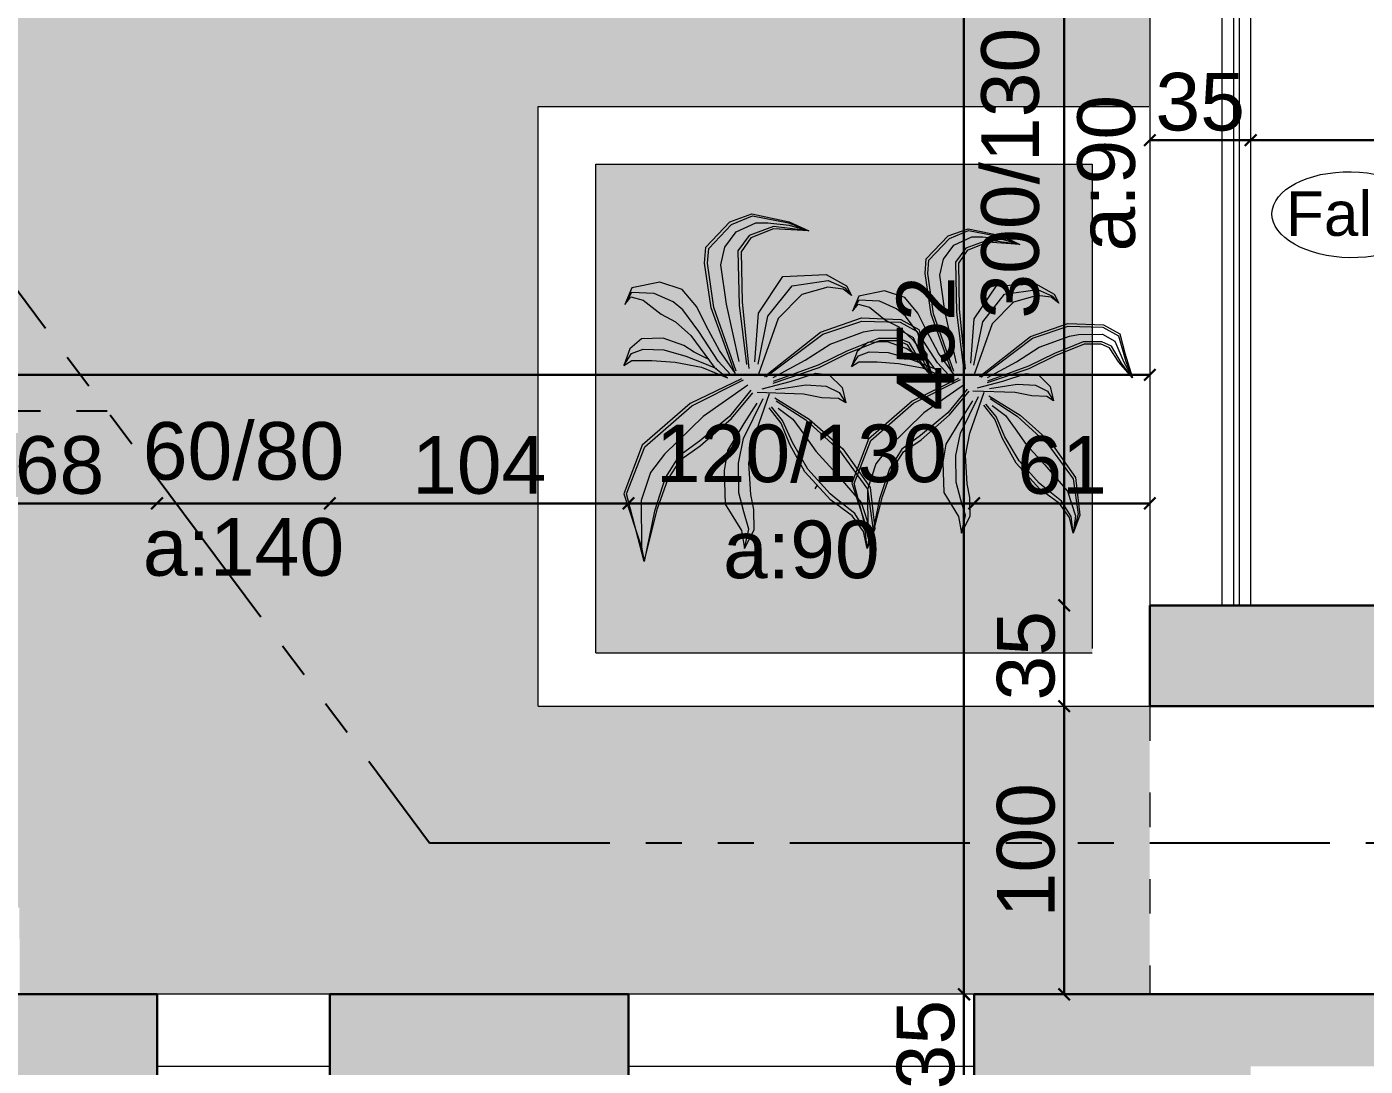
# Model space of a CAD drawing. Header units: millimetres. Extents: x 2804 to 3317, y 6834 to 7064.
# Drawn here: x 2893.463 to 2898.109, y 6924.336 to 6927.944 of the extents above; entities that cross this region are included whole.
import ezdxf

# ---------------------------------------------------------------- set-up
doc = ezdxf.new("R2010")
doc.units = ezdxf.units.MM
doc.header["$PDMODE"] = 1
doc.linetypes.add('ACAD_ISO03W100', pattern=[30, 12, -18])
doc.linetypes.add('PHANTOM2', pattern=[1.25, 0.625, -0.125, 0.125, -0.125, 0.125, -0.125])
for name, color, linetype, lineweight in [('cotation', 3, 'Continuous', 30), ('menuise', 50, 'Continuous', 18), ('Urb-verde-04', 82, 'Continuous', 0), ('zin fin', 6, 'Continuous', 9), ('Zin inter', 80, 'ACAD_ISO03W100', 5), ('zin menuiserie', 150, 'Continuous', 5), ('Zin mur', 30, 'Continuous', 30)]:
    doc.layers.add(name, color=color, linetype=linetype, lineweight=lineweight)
doc.layers.add('zin hatch mur', color=8, linetype='Continuous')
doc.styles.add('ARIAL', font='arial.ttf')
doc.styles.add('PsikTxtStyle', font='arial.ttf')
doc.dimstyles.new('cotation 100', dxfattribs={"dimtxt": 0.2, "dimasz": 0.04, "dimexe": 0, "dimexo": 0, "dimgap": 0.03, "dimtad": 1, "dimdec": 0, "dimlfac": 100, "dimdsep": 46, "dimtxsty": 'ARIAL', "dimblk": 'OBLIQUE', "dimcen": 0.09, "dimse1": 1, "dimse2": 1, "dimclrd": 256, "dimclre": 256, "dimclrt": 256, "dimadec": 3, "dimazin": 2, "dimtfac": 1, "dimtdec": 0, "dimtofl": 0, "dimtmove": 1, "dimatfit": 3, "dimfxl": 0, "dimtolj": 1, "dimtzin": 0, "dimlwd": -1, "dimlwe": -1, "dimarcsym": 0})

# ---------------------------------------------------------------- blocks, each defined once
blk = doc.blocks.new('_Oblique')
at = {"color": 0, "linetype": 'ByBlock', "lineweight": -2}
blk.add_line((-0.5, -0.5), (0.5, 0.5), dxfattribs=at)
blk = doc.blocks.new('*D257')
at = {"layer": 'cotation', "transparency": 16777216}
blk.add_line((2900.4265, 6927.5507), (2897.7109, 6927.5507), dxfattribs=at)
at = {"layer": 'Defpoints', "color": 0, "transparency": 16777216}
for p in [(2897.7109, 6927.5507), (2897.7109, 6927.5507), (2900.4265, 6927.5507)]:
    blk.add_point(p, dxfattribs=at)
at = {"layer": 'cotation', "transparency": 16777216, "xscale": 0.04, "yscale": 0.04, "zscale": 0.04}
for p, rotation in [((2897.7109, 6927.5507), 180.0000000000192), ((2900.4265, 6927.5507), 1.91846538655227e-11)]:
    blk.add_blockref('_Oblique', p, dxfattribs=dict(at, rotation=rotation))
at = {"layer": 'cotation', "transparency": 16777216, "insert": (2899.0687, 6927.6811), "char_height": 0.2, "attachment_point": 5, "style": 'ARIAL'}
blk.add_mtext('\\A1;272', dxfattribs=at)
blk = doc.blocks.new('*D291')
at = {"layer": 'cotation', "transparency": 16777216}
blk.add_line((2896.7158, 6929.1044), (2896.7158, 6924.5859), dxfattribs=at)
at = {"layer": 'Defpoints', "color": 0, "transparency": 16777216}
for p in [(2897.3609, 6929.1044), (2896.7158, 6924.5859), (2897.3609, 6924.5859)]:
    blk.add_point(p, dxfattribs=at)
at = {"layer": 'cotation', "transparency": 16777216, "xscale": 0.04, "yscale": 0.04, "zscale": 0.04}
for p, rotation in [((2896.7158, 6929.1044), 90), ((2896.7158, 6924.5859), 270)]:
    blk.add_blockref('_Oblique', p, dxfattribs=dict(at, rotation=rotation))
at = {"layer": 'cotation', "transparency": 16777216, "insert": (2896.5837, 6926.8452), "char_height": 0.2, "attachment_point": 5, "rotation": 90, "style": 'ARIAL'}
blk.add_mtext('\\A1;452', dxfattribs=at)
blk = doc.blocks.new('ARB-C2')
for p, q in [((-0.869, 1.902), (-0.565, 2.221)), ((-0.565, 2.221), (-0.29, 2.322)), ((-0.547, 2.185), (-0.282, 2.297)), ((-0.488, 2.095), (-0.238, 2.208)), ((-0.29, 2.322), (0.184, 2.221)), ((-0.282, 2.297), (0.174, 2.208)), ((-0.238, 2.208), (-0.086, 2.208)), ((-0.086, 2.208), (0.184, 2.178)), ((0.174, 2.208), (0.431, 2.105)), ((0.184, 2.221), (0.431, 2.105)), ((-0.832, 1.886), (-0.547, 2.185)), ((-0.631, 1.901), (-0.488, 2.095)), ((-0.321, 2.05), (-0.464, 1.856)), ((-0.017, 2.163), (-0.321, 2.05)), ((-0.015, 2.134), (-0.3, 2.018)), ((0.431, 2.105), (-0.017, 2.163)), ((0.431, 2.105), (-0.015, 2.134)), ((0.184, 2.178), (0.431, 2.105)), ((-0.887, 1.7), (-0.869, 1.902)), ((-0.847, 1.699), (-0.832, 1.886)), ((-0.68, 1.676), (-0.631, 1.901)), ((-0.3, 2.018), (-0.423, 1.844)), ((-0.802, 1.136), (-0.887, 1.7)), ((-0.768, 1.138), (-0.847, 1.699)), ((-0.464, 1.856), (-0.449, 1.167)), ((-0.423, 1.844), (-0.413, 1.208)), ((-0.611, 1.183), (-0.68, 1.676)), ((-0.205, 1.069), (0.104, 1.531)), ((0.104, 1.531), (0.651, 1.555)), ((0.651, 1.555), (0.904, 1.411)), ((-1.804, 1.387), (-1.892, 1.179)), ((-1.449, 1.46), (-1.804, 1.387)), ((-1.169, 1.366), (-1.449, 1.46)), ((-0.985, 1.148), (-1.169, 1.366)), ((-0.086, 1.031), (0.218, 1.411)), ((0.218, 1.411), (0.676, 1.478)), ((0.671, 1.395), (0.342, 1.304)), ((0.864, 1.372), (0.671, 1.395)), ((0.676, 1.478), (0.884, 1.387)), ((0.969, 1.289), (0.864, 1.372)), ((0.884, 1.387), (0.969, 1.289)), ((0.904, 1.411), (0.969, 1.289)), ((-1.806, 1.329), (-1.892, 1.179)), ((-1.892, 1.179), (-1.817, 1.272)), ((-1.817, 1.272), (-1.66, 1.231)), ((-1.521, 1.316), (-1.806, 1.329)), ((-1.66, 1.231), (-1.435, 1.054)), ((-1.282, 1.209), (-1.521, 1.316)), ((-1.158, 1.108), (-1.282, 1.209)), ((-0.449, 0.457), (-0.611, 1.183)), ((-0.413, 1.208), (-0.328, 0.37)), ((0.342, 1.304), (0.044, 1.001)), ((-1.435, 1.054), (-1.251, 0.96)), ((-0.959, 0.838), (-1.158, 1.108)), ((-0.862, 0.899), (-0.985, 1.148)), ((-0.508, 0.327), (-0.802, 1.136)), ((-0.488, 0.337), (-0.768, 1.138)), ((-0.449, 1.167), (-0.356, 0.42)), ((-0.25, 0.455), (-0.205, 1.069)), ((-0.21, 0.425), (-0.086, 1.031)), ((-1.251, 0.96), (-1.06, 0.784)), ((-0.698, 0.596), (-0.862, 0.899)), ((0.044, 1.001), (-0.205, 0.296)), ((0.578, 0.827), (1.097, 1.007)), ((0.607, 0.801), (1.101, 0.967)), ((1.097, 1.007), (1.592, 0.989)), ((1.101, 0.967), (1.583, 0.956)), ((1.12, 0.83), (1.244, 0.852)), ((1.244, 0.852), (1.579, 0.858)), ((1.579, 0.858), (1.749, 0.761)), ((1.583, 0.956), (1.798, 0.836)), ((1.592, 0.989), (1.817, 0.863)), ((1.817, 0.863), (1.887, 0.593)), ((-1.681, 0.743), (-1.831, 0.617)), ((-1.408, 0.752), (-1.681, 0.743)), ((-1.149, 0.659), (-1.408, 0.752)), ((-1.06, 0.784), (-0.766, 0.388)), ((-0.712, 0.46), (-0.959, 0.838)), ((-0.129, 0.27), (0.578, 0.827)), ((-0.111, 0.262), (0.607, 0.801)), ((0.698, 0.675), (1.12, 0.83)), ((1.308, 0.749), (0.909, 0.589)), ((1.321, 0.72), (0.92, 0.558)), ((1.568, 0.749), (1.308, 0.749)), ((1.557, 0.72), (1.321, 0.72)), ((1.675, 0.666), (1.557, 0.72)), ((1.7, 0.693), (1.568, 0.749)), ((1.839, 0.457), (1.7, 0.693)), ((1.749, 0.761), (1.873, 0.468)), ((1.798, 0.836), (1.903, 0.48)), ((-1.831, 0.617), (-1.906, 0.409)), ((-1.906, 0.409), (-1.809, 0.558)), ((-1.809, 0.558), (-1.661, 0.612)), ((-1.661, 0.612), (-1.398, 0.604)), ((-1.398, 0.604), (-1.122, 0.524)), ((-1.019, 0.576), (-1.149, 0.659)), ((-1.122, 0.524), (-0.885, 0.433)), ((-0.848, 0.492), (-1.019, 0.576)), ((-0.494, 0.305), (-0.698, 0.596)), ((0.385, 0.474), (0.698, 0.675)), ((0.909, 0.589), (0.548, 0.411)), ((0.92, 0.558), (0.555, 0.378)), ((1.804, 0.468), (1.675, 0.666)), ((1.887, 0.593), (1.994, 0.252)), ((-1.906, 0.409), (-1.804, 0.472)), ((-1.804, 0.472), (-1.551, 0.472)), ((-1.551, 0.472), (-1.257, 0.451)), ((-1.257, 0.451), (-0.923, 0.388)), ((-0.923, 0.388), (-0.596, 0.253)), ((-0.885, 0.433), (-0.737, 0.371)), ((-0.766, 0.388), (-0.596, 0.253)), ((-0.555, 0.289), (-0.712, 0.46)), ((0.555, 0.378), (-0.024, 0.18)), ((-0.021, 0.256), (0.385, 0.474)), ((0.548, 0.411), (-0.021, 0.204)), ((1.994, 0.252), (1.804, 0.468)), ((1.994, 0.252), (1.839, 0.457)), ((1.873, 0.468), (1.994, 0.252)), ((1.903, 0.48), (1.994, 0.252)), ((-0.42, 0.24), (-1.066, -0.072)), ((-1.047, -0.1), (-0.394, 0.228)), ((-0.157, 0.113), (0.195, 0.205)), ((0.195, 0.205), (0.517, 0.312)), ((0.517, 0.312), (0.688, 0.291)), ((0.688, 0.291), (0.849, 0.129)), ((-0.34, 0.157), (-0.905, -0.237)), ((-0.301, 0.094), (-0.571, -0.237)), ((-0.546, -0.263), (-0.275, 0.064)), ((-0.266, -0.516), (-0.066, 0.053)), ((0.363, 0.046), (-0.221, 0.067)), ((0, 0), (0.436, -0.269)), ((0.01, 0.103), (0.393, 0.164)), ((0.594, 0), (0.363, 0.046)), ((0.393, 0.164), (0.648, 0.148)), ((0.806, -0.01), (0.594, 0)), ((0.648, 0.148), (0.815, 0.067)), ((0.815, 0.067), (0.896, -0.066)), ((0.849, 0.129), (0.896, -0.066)), ((-1.066, -0.072), (-1.673, -0.6)), ((-1.641, -0.618), (-1.047, -0.1)), ((-0.395, -0.516), (-0.146, -0.008)), ((-0.226, -0.069), (-0.39, -0.327)), ((0.082, -0.323), (-0.071, -0.126)), ((0.1, -0.286), (-0.042, -0.116)), ((0.019, -0.037), (0.392, -0.279)), ((0.044, -0.131), (0.228, -0.271)), ((0.896, -0.066), (0.806, -0.01)), ((-0.905, -0.237), (-1.39, -0.713)), ((-0.571, -0.237), (-0.948, -0.549)), ((-0.941, -0.608), (-0.546, -0.263)), ((-0.39, -0.327), (-0.598, -0.668)), ((0.189, -0.592), (0.082, -0.323)), ((0.223, -0.567), (0.1, -0.286)), ((0.228, -0.271), (0.366, -0.458)), ((0.392, -0.279), (0.816, -0.668)), ((0.436, -0.269), (0.861, -0.646)), ((0.366, -0.458), (0.519, -0.676)), ((-1.673, -0.6), (-1.905, -1.211)), ((-1.871, -1.215), (-1.641, -0.618)), ((-0.948, -0.549), (-1.211, -0.739)), ((-1.186, -0.778), (-0.941, -0.608)), ((-0.598, -0.668), (-0.638, -0.918)), ((-0.459, -0.827), (-0.395, -0.516)), ((-0.325, -0.827), (-0.266, -0.516)), ((0.378, -0.935), (0.189, -0.592)), ((0.418, -0.902), (0.223, -0.567)), ((0.816, -0.668), (1.169, -1.152)), ((0.861, -0.646), (1.203, -1.132)), ((-1.39, -0.713), (-1.57, -0.943)), ((-1.211, -0.739), (-1.382, -1.011)), ((-1.35, -1.031), (-1.186, -0.778)), ((-0.454, -1.199), (-0.459, -0.827)), ((-0.301, -1.221), (-0.325, -0.827)), ((0.519, -0.676), (0.775, -0.956)), ((-1.57, -0.943), (-1.685, -1.299)), ((-1.382, -1.011), (-1.518, -1.43)), ((-0.638, -0.918), (-0.624, -1.343)), ((0.708, -1.294), (0.378, -0.935)), ((0.698, -1.213), (0.418, -0.902)), ((0.775, -0.956), (1.092, -1.322)), ((-1.479, -1.398), (-1.35, -1.031)), ((0.512, -1.151), (0.537, -1.108)), ((1.169, -1.152), (1.24, -1.642)), ((1.203, -1.132), (1.262, -1.654)), ((-1.905, -1.211), (-1.683, -1.887)), ((-1.647, -2.069), (-1.871, -1.215)), ((-1.685, -1.299), (-1.683, -1.887)), ((-0.624, -1.343), (-0.42, -1.676)), ((-0.39, -1.441), (-0.454, -1.199)), ((-0.266, -1.411), (-0.301, -1.221)), ((0.775, -1.276), (0.698, -1.213)), ((0.979, -1.492), (0.708, -1.294)), ((1.01, -1.463), (0.775, -1.276)), ((1.092, -1.322), (1.204, -1.666)), ((-1.647, -2.069), (-1.479, -1.398)), ((-1.518, -1.43), (-1.647, -2.069)), ((-0.325, -1.661), (-0.39, -1.441)), ((-0.261, -1.669), (-0.266, -1.411)), ((1.12, -1.689), (0.979, -1.492)), ((1.143, -1.673), (1.01, -1.463)), ((-0.42, -1.676), (-0.38, -1.904)), ((-0.38, -1.904), (-0.325, -1.661)), ((-0.38, -1.904), (-0.261, -1.669)), ((1.168, -1.905), (1.12, -1.689)), ((1.168, -1.905), (1.143, -1.673)), ((1.24, -1.642), (1.168, -1.905)), ((1.262, -1.654), (1.168, -1.905)), ((1.204, -1.666), (1.168, -1.905)), ((-1.683, -1.887), (-1.647, -2.069))]:
    blk.add_line(p, q)
blk = doc.blocks.new('*D668')
at = {"layer": 'cotation', "transparency": 16777216}
blk.add_line((2896.7158, 6924.2359), (2896.7158, 6924.5857), dxfattribs=at)
at = {"layer": 'Defpoints', "color": 0, "transparency": 16777216}
for p in [(2896.7158, 6924.5857), (2896.9847, 6924.5857), (2897.3609, 6924.2359)]:
    blk.add_point(p, dxfattribs=at)
at = {"layer": 'cotation', "transparency": 16777216, "xscale": 0.04, "yscale": 0.04, "zscale": 0.04}
for p, rotation in [((2896.7158, 6924.5857), 90), ((2896.7158, 6924.2359), 270)]:
    blk.add_blockref('_Oblique', p, dxfattribs=dict(at, rotation=rotation))
at = {"layer": 'cotation', "transparency": 16777216, "insert": (2896.5837, 6924.4108), "char_height": 0.2, "attachment_point": 5, "rotation": 90, "style": 'ARIAL'}
blk.add_mtext('\\A1;35', dxfattribs=at)
blk = doc.blocks.new('*D669')
at = {"layer": 'cotation', "transparency": 16777216}
blk.add_line((2897.0638, 6924.5857), (2897.0638, 6925.5857), dxfattribs=at)
at = {"layer": 'Defpoints', "color": 0, "transparency": 16777216}
for p in [(2897.0638, 6925.5857), (2897.8519, 6925.5857), (2897.8519, 6924.5857)]:
    blk.add_point(p, dxfattribs=at)
at = {"layer": 'cotation', "transparency": 16777216, "xscale": 0.04, "yscale": 0.04, "zscale": 0.04}
for p, rotation in [((2897.0638, 6925.5857), 90), ((2897.0638, 6924.5857), 270)]:
    blk.add_blockref('_Oblique', p, dxfattribs=dict(at, rotation=rotation))
at = {"layer": 'cotation', "transparency": 16777216, "insert": (2896.9317, 6925.0857), "char_height": 0.2, "attachment_point": 5, "rotation": 90, "style": 'ARIAL'}
blk.add_mtext('\\A1;100', dxfattribs=at)
blk = doc.blocks.new('*D670')
at = {"layer": 'cotation', "transparency": 16777216}
blk.add_line((2897.0638, 6925.5857), (2897.0638, 6925.9357), dxfattribs=at)
at = {"layer": 'Defpoints', "color": 0, "transparency": 16777216}
for p in [(2897.0638, 6925.9357), (2897.4562, 6925.9357), (2897.8519, 6925.5857)]:
    blk.add_point(p, dxfattribs=at)
at = {"layer": 'cotation', "transparency": 16777216, "xscale": 0.04, "yscale": 0.04, "zscale": 0.04}
for p, rotation in [((2897.0638, 6925.9357), 90), ((2897.0638, 6925.5857), 270)]:
    blk.add_blockref('_Oblique', p, dxfattribs=dict(at, rotation=rotation))
at = {"layer": 'cotation', "transparency": 16777216, "insert": (2896.9316, 6925.7607), "char_height": 0.2, "attachment_point": 5, "rotation": 90, "style": 'ARIAL'}
blk.add_mtext('\\A1;35', dxfattribs=at)
blk = doc.blocks.new('*D671')
at = {"layer": 'cotation', "transparency": 16777216}
blk.add_line((2897.0638, 6925.9357), (2897.0638, 6928.9359), dxfattribs=at)
at = {"layer": 'Defpoints', "color": 0, "transparency": 16777216}
for p in [(2897.0638, 6928.9359), (2897.4651, 6928.9359), (2897.4562, 6925.9357)]:
    blk.add_point(p, dxfattribs=at)
at = {"layer": 'cotation', "transparency": 16777216, "xscale": 0.04, "yscale": 0.04, "zscale": 0.04}
for p, rotation in [((2897.0638, 6928.9359), 90), ((2897.0638, 6925.9357), 270)]:
    blk.add_blockref('_Oblique', p, dxfattribs=dict(at, rotation=rotation))
at = {"layer": 'cotation', "transparency": 16777216, "insert": (2897.044, 6927.4358), "char_height": 0.2, "attachment_point": 5, "rotation": 90, "style": 'ARIAL'}
blk.add_mtext('\\A1;300/130\\Pa:90', dxfattribs=at)
blk = doc.blocks.new('*D691')
at = {"layer": 'cotation', "transparency": 16777216}
blk.add_line((2893.2379, 6926.2896), (2893.915, 6926.2896), dxfattribs=at)
at = {"layer": 'Defpoints', "color": 0, "transparency": 16777216}
for p in [(2893.915, 6926.2896), (2893.2379, 6924.5859), (2893.915, 6924.5859)]:
    blk.add_point(p, dxfattribs=at)
at = {"layer": 'cotation', "transparency": 16777216, "xscale": 0.04, "yscale": 0.04, "zscale": 0.04, "rotation": 180}
blk.add_blockref('_Oblique', (2893.2379, 6926.2896), dxfattribs=at)
at = {"layer": 'cotation', "transparency": 16777216, "xscale": 0.04, "yscale": 0.04, "zscale": 0.04}
blk.add_blockref('_Oblique', (2893.915, 6926.2896), dxfattribs=at)
at = {"layer": 'cotation', "transparency": 16777216, "insert": (2893.5764, 6926.4217), "char_height": 0.2, "attachment_point": 5, "style": 'ARIAL'}
blk.add_mtext('\\A1;68', dxfattribs=at)
blk = doc.blocks.new('*D692')
at = {"layer": 'cotation', "transparency": 16777216}
blk.add_line((2893.915, 6926.2896), (2894.515, 6926.2896), dxfattribs=at)
at = {"layer": 'Defpoints', "color": 0, "transparency": 16777216}
for p in [(2894.515, 6926.2896), (2893.915, 6924.5859), (2894.515, 6924.5859)]:
    blk.add_point(p, dxfattribs=at)
at = {"layer": 'cotation', "transparency": 16777216, "xscale": 0.04, "yscale": 0.04, "zscale": 0.04, "rotation": 180}
blk.add_blockref('_Oblique', (2893.915, 6926.2896), dxfattribs=at)
at = {"layer": 'cotation', "transparency": 16777216, "xscale": 0.04, "yscale": 0.04, "zscale": 0.04}
blk.add_blockref('_Oblique', (2894.515, 6926.2896), dxfattribs=at)
at = {"layer": 'cotation', "transparency": 16777216, "insert": (2894.215, 6926.3038), "char_height": 0.2, "attachment_point": 5, "style": 'ARIAL'}
blk.add_mtext('\\A1;60/80\\Pa:140', dxfattribs=at)
blk = doc.blocks.new('*D693')
at = {"layer": 'cotation', "transparency": 16777216}
blk.add_line((2894.515, 6926.2896), (2895.5515, 6926.2896), dxfattribs=at)
at = {"layer": 'Defpoints', "color": 0, "transparency": 16777216}
for p in [(2895.5515, 6926.2896), (2894.515, 6924.5859), (2895.5515, 6924.5859)]:
    blk.add_point(p, dxfattribs=at)
at = {"layer": 'cotation', "transparency": 16777216, "xscale": 0.04, "yscale": 0.04, "zscale": 0.04, "rotation": 180}
blk.add_blockref('_Oblique', (2894.515, 6926.2896), dxfattribs=at)
at = {"layer": 'cotation', "transparency": 16777216, "xscale": 0.04, "yscale": 0.04, "zscale": 0.04}
blk.add_blockref('_Oblique', (2895.5515, 6926.2896), dxfattribs=at)
at = {"layer": 'cotation', "transparency": 16777216, "insert": (2895.0333, 6926.4217), "char_height": 0.2, "attachment_point": 5, "style": 'ARIAL'}
blk.add_mtext('\\A1;104', dxfattribs=at)
blk = doc.blocks.new('*D694')
at = {"layer": 'cotation', "transparency": 16777216}
blk.add_line((2895.5515, 6926.2896), (2896.7515, 6926.2896), dxfattribs=at)
at = {"layer": 'Defpoints', "color": 0, "transparency": 16777216}
for p in [(2896.7515, 6926.2896), (2895.5515, 6924.5859), (2896.7515, 6924.5857)]:
    blk.add_point(p, dxfattribs=at)
at = {"layer": 'cotation', "transparency": 16777216, "xscale": 0.04, "yscale": 0.04, "zscale": 0.04, "rotation": 180}
blk.add_blockref('_Oblique', (2895.5515, 6926.2896), dxfattribs=at)
at = {"layer": 'cotation', "transparency": 16777216, "xscale": 0.04, "yscale": 0.04, "zscale": 0.04}
blk.add_blockref('_Oblique', (2896.7515, 6926.2896), dxfattribs=at)
at = {"layer": 'cotation', "transparency": 16777216, "insert": (2896.1515, 6926.2953), "char_height": 0.2, "attachment_point": 5, "style": 'ARIAL'}
blk.add_mtext('\\A1;120/130\\Pa:90', dxfattribs=at)
blk = doc.blocks.new('*D695')
at = {"layer": 'cotation', "transparency": 16777216}
blk.add_line((2896.7515, 6926.2896), (2897.3609, 6926.2896), dxfattribs=at)
at = {"layer": 'Defpoints', "color": 0, "transparency": 16777216}
for p in [(2897.3609, 6926.2896), (2897.3609, 6925.5857), (2896.7515, 6924.5857)]:
    blk.add_point(p, dxfattribs=at)
at = {"layer": 'cotation', "transparency": 16777216, "xscale": 0.04, "yscale": 0.04, "zscale": 0.04, "rotation": 180}
blk.add_blockref('_Oblique', (2896.7515, 6926.2896), dxfattribs=at)
at = {"layer": 'cotation', "transparency": 16777216, "xscale": 0.04, "yscale": 0.04, "zscale": 0.04}
blk.add_blockref('_Oblique', (2897.3609, 6926.2896), dxfattribs=at)
at = {"layer": 'cotation', "transparency": 16777216, "insert": (2897.0562, 6926.4217), "char_height": 0.2, "attachment_point": 5, "style": 'ARIAL'}
blk.add_mtext('\\A1;61', dxfattribs=at)
blk = doc.blocks.new('*D696')
at = {"layer": 'cotation', "transparency": 16777216}
blk.add_line((2887.1023, 6926.736), (2897.3609, 6926.736), dxfattribs=at)
at = {"layer": 'Defpoints', "color": 0, "transparency": 16777216}
for p in [(2897.3609, 6926.736), (2897.3609, 6925.6486), (2887.1023, 6925.5806)]:
    blk.add_point(p, dxfattribs=at)
at = {"layer": 'cotation', "transparency": 16777216, "xscale": 0.04, "yscale": 0.04, "zscale": 0.04, "rotation": 180}
blk.add_blockref('_Oblique', (2887.1023, 6926.736), dxfattribs=at)
at = {"layer": 'cotation', "transparency": 16777216, "xscale": 0.04, "yscale": 0.04, "zscale": 0.04}
blk.add_blockref('_Oblique', (2897.3609, 6926.736), dxfattribs=at)
at = {"layer": 'cotation', "transparency": 16777216, "insert": (2892.2316, 6926.8681), "char_height": 0.2, "attachment_point": 5, "style": 'ARIAL'}
blk.add_mtext('\\A1;1026', dxfattribs=at)
blk = doc.blocks.new('*D713')
at = {"layer": 'cotation', "transparency": 16777216}
blk.add_line((2897.7109, 6927.5507), (2897.3609, 6927.5507), dxfattribs=at)
at = {"layer": 'Defpoints', "color": 0, "transparency": 16777216}
for p in [(2897.3609, 6927.5507), (2897.7109, 6927.5507), (2897.3609, 6925.9357)]:
    blk.add_point(p, dxfattribs=at)
at = {"layer": 'cotation', "transparency": 16777216, "xscale": 0.04, "yscale": 0.04, "zscale": 0.04, "rotation": 180}
blk.add_blockref('_Oblique', (2897.3609, 6927.5507), dxfattribs=at)
at = {"layer": 'cotation', "transparency": 16777216, "xscale": 0.04, "yscale": 0.04, "zscale": 0.04}
blk.add_blockref('_Oblique', (2897.7109, 6927.5507), dxfattribs=at)
at = {"layer": 'cotation', "transparency": 16777216, "insert": (2897.5359, 6927.6828), "char_height": 0.2, "attachment_point": 5, "style": 'ARIAL'}
blk.add_mtext('\\A1;35', dxfattribs=at)
blk = doc.blocks.new('fal8')
at = {"layer": 'menuise'}
blk.add_ellipse((2856.5923, 6882.9898), major_axis=(-0.2729, 0.0047), ratio=0.546469, start_param=-1.570796, end_param=4.712389, dxfattribs=at)
at = {"layer": 'menuise', "insert": (2856.3679, 6883.071), "char_height": 0.1544, "width": 2.341262, "attachment_point": 1, "style": 'PsikTxtStyle'}
blk.add_mtext('Fal 8', dxfattribs=at)

msp = doc.modelspace()

# ---------------------------------------------------------------- hatches: boundary and pattern name
at = {"layer": 'Urb-verde-04', "true_color": 0xa3b569}
h = msp.add_hatch(color=73, dxfattribs=at)
h.dxf.hatch_style = 1
h.paths.add_polyline_path([(2887.0688, 6931.9276), (2889.9334, 6931.9276), (2889.9334, 6934.5357), (2886.9727, 6934.5357)])
h.paths.add_polyline_path([(2895.4379, 6927.4677), (2895.4379, 6925.7712), (2897.1609, 6925.7712), (2897.1609, 6927.4677)])
at = {"layer": 'Urb-verde-04', "true_color": 0x0e3800}
h = msp.add_hatch(dxfattribs=at)
h.set_pattern_fill('AR-CONC', color=88, scale=0.002)
h.set_pattern_definition([(50, (30.61716, -234.95615), (0.364369338, -0.031878171), [0.0381, -0.4191]), (355, (30.61716, -234.95615), (-0.070486843, 0.38211369), [0.03048, -0.335281168]), (100.4514447, (30.64752, -234.9588), (0.293882494, 0.350235504), [0.032380018, -0.35618049]), (46.1842, (30.61716, -234.85455), (0.542158082, -0.084084656), [0.05715, -0.62865]), (96.635558, (30.66234, -234.86155), (0.474808268, 0.49485225), [0.048570046, -0.534271216]), (351.184151, (30.61716, -234.85455), (0.47480827, 0.49485225), [0.045719934, -0.502919464]), (21, (30.66796, -234.87995), (0.303228783, -0.204530396), [0.0381, -0.4191]), (326, (30.66796, -234.87995), (0.123604057, 0.368375932), [0.03048, -0.33528]), (71.451445, (30.69323, -234.897), (0.426832839, 0.163845538), [0.032380018, -0.356179875]), (37.5, (30.61716, -234.95615), (0.0061772065, 0.1691100777), [0, -0.331216, 0, -0.34036, 0, -0.33655]), (7.5, (30.61716, -234.95615), (0.133639325, 0.2003611496), [0, -0.194056, 0, -0.323596, 0, -0.12827]), (327.5, (30.50387, -234.95615), (0.2711811903, -0.011457488), [0, -0.127, 0, -0.39624, 0, -0.52578]), (317.5, (30.45307, -234.95615), (0.296258363, 0.050852982), [0, -0.1651, 0, -0.263144, 0, -0.37338])])
h.paths.add_polyline_path([(2889.9334, 6931.9235), (2889.9334, 6933.7397), (2889.9339, 6933.7397), (2889.933, 6934.5357), (2886.9727, 6934.5357), (2887.0688, 6931.9276)])
h.paths.add_polyline_path([(2895.4379, 6927.4677), (2895.4379, 6925.7712), (2897.1609, 6925.7712), (2897.1609, 6927.4677)])
at = {"layer": 'zin hatch mur'}
h = msp.add_hatch(color=256, dxfattribs=at)
h.dxf.hatch_style = 1
h.paths.add_polyline_path([(2901.0359, 6925.9357), (2900.6359, 6925.9357), (2900.6352, 6926.9327), (2901.0352, 6926.9327)], flags=17)
h.paths.add_polyline_path([(2900.9859, 6926.2327), (2900.9159, 6926.6627), (2900.6859, 6926.7327), (2900.9859, 6926.7327)], flags=16)
h.paths.add_polyline_path([(2900.4265, 6930.2312), (2900.5265, 6930.2312), (2900.5265, 6930.3312), (2901.4859, 6931.2906), (2902.4452, 6930.3312), (2902.5452, 6930.3726), (2901.4859, 6931.432), (2900.4265, 6930.3726)])
h.paths.add_polyline_path([(2900.5265, 6929.3312), (2900.4265, 6929.3312), (2900.4265, 6925.9357), (2897.3609, 6925.9357), (2897.3609, 6925.5857), (2900.6359, 6925.5857), (2902.3359, 6925.5857), (2907.408, 6925.5857), (2907.408, 6925.9357), (2902.5452, 6925.9357), (2902.5452, 6930.3721), (2902.4452, 6930.3309), (2902.4452, 6928.1107), (2901.4265, 6928.1107), (2901.4265, 6928.0107), (2902.4452, 6928.0107), (2902.4452, 6925.9357), (2901.1359, 6925.9357), (2901.1359, 6927.0327), (2900.5265, 6927.0327), (2900.5265, 6928.0107), (2900.6265, 6928.0107), (2900.6265, 6928.1107), (2900.5265, 6928.1107)])
h = msp.add_hatch(color=256, dxfattribs=at)
h.dxf.hatch_style = 1
h.paths.add_polyline_path([(2893.915, 6924.2359), (2893.915, 6924.5859), (2893.2379, 6924.5859), (2893.2379, 6921.9708), (2893.5879, 6921.9708), (2893.5879, 6922.3109), (2893.9321, 6922.3109), (2893.9321, 6922.4109), (2893.5879, 6922.4109), (2893.5879, 6924.2359)])
h.paths.add_polyline_path([(2895.5515, 6924.2359), (2895.5515, 6924.5859), (2894.515, 6924.5859), (2894.515, 6924.2359), (2894.8421, 6924.2359), (2894.8421, 6922.4109), (2894.7321, 6922.4109), (2894.7321, 6922.3109), (2894.9421, 6922.3109), (2894.9421, 6924.2359)])
h = msp.add_hatch(color=256, dxfattribs=at)
h.dxf.hatch_style = 1
h.paths.add_polyline_path([(2900.6359, 6921.0323), (2901.2359, 6921.0323), (2901.2359, 6920.7319), (2900.6359, 6920.7316)], flags=16)
h.paths.add_polyline_path([(2907.0616, 6924.3357), (2907.0616, 6924.1847), (2907.412, 6924.1847), (2907.412, 6924.5857), (2902.3359, 6924.5857), (2897.3609, 6924.5857), (2897.3609, 6924.5859), (2896.7515, 6924.5859), (2896.7515, 6924.2359), (2897.3609, 6924.2359), (2897.3609, 6920.8322), (2895.7198, 6920.8319), (2895.7198, 6920.4819), (2907.4218, 6920.4837), (2907.4207, 6920.8847), (2907.0708, 6920.8847), (2907.0708, 6920.7348), (2901.3359, 6920.7319), (2901.3359, 6921.1323), (2900.5359, 6921.1323), (2900.5359, 6920.7315), (2897.7109, 6920.7301), (2897.7109, 6924.3357)])
at = {"layer": 'zin menuiserie', "true_color": 0xdbdbdb}
h = msp.add_hatch(color=254, dxfattribs=at)
h.dxf.hatch_style = 1
h.paths.add_polyline_path([(2893.4375, 6924.886), (2893.4379, 6924.5859), (2897.3609, 6924.5859), (2897.3609, 6925.5857), (2895.2379, 6925.5857), (2895.2379, 6927.6677), (2897.3609, 6927.6677), (2897.3609, 6929.1044), (2896.313, 6930.1523), (2895.069, 6928.9082), (2893.2528, 6928.9082), (2891.5334, 6930.6276), (2891.5334, 6932.4438), (2892.7775, 6933.6878), (2891.7296, 6934.7357), (2890.1334, 6934.7357), (2890.1333, 6930.7276), (2886.9163, 6930.7276), (2887.1023, 6925.5806), (2892.2374, 6925.5809), (2892.2383, 6924.8858)])

# ---------------------------------------------------------------- linework, layer by layer
at = {"color": 2, "linetype": 'PHANTOM2'}
msp.add_line((2887.6358, 6926.6113), (2893.742, 6926.6113), dxfattribs=at)
msp.add_lwpolyline([(2890.9118, 6932.4395), (2890.9118, 6930.404), (2894.8612, 6925.1114), (2907.7641, 6925.1114), (2907.0127, 6925.3196), (2907.0127, 6924.9628)], dxfattribs=at)
at = {"layer": 'zin fin'}
for p, q in [((2897.3609, 6928.9359), (2897.3609, 6925.9357)), ((2895.2379, 6927.6677), (2897.3571, 6927.6677)), ((2895.2379, 6925.5857), (2895.2379, 6927.6677)), ((2895.4379, 6927.4677), (2897.1609, 6927.4677)), ((2895.4379, 6925.7712), (2895.4379, 6927.4677)), ((2897.1609, 6927.4677), (2897.1609, 6925.7857)), ((2895.4379, 6925.7712), (2897.1609, 6925.7712)), ((2895.2379, 6925.5857), (2897.3609, 6925.5857)), ((2894.515, 6924.5859), (2893.915, 6924.5859)), ((2896.7515, 6924.5859), (2895.5515, 6924.5859))]:
    msp.add_line(p, q, dxfattribs=at)
at = {"layer": 'Zin inter', "ltscale": 0.01}
msp.add_line((2897.3609, 6925.5857), (2897.3609, 6924.5859), dxfattribs=at)
at = {"layer": 'zin menuiserie'}
for p, q in [((2897.6109, 6928.9359), (2897.6109, 6925.9357)), ((2897.6509, 6928.9359), (2897.6509, 6925.9357)), ((2897.6709, 6928.9359), (2897.6709, 6925.9357)), ((2897.7109, 6928.9359), (2897.7109, 6925.9357)), ((2893.915, 6924.3359), (2894.515, 6924.3359)), ((2895.5515, 6924.3359), (2896.7515, 6924.3359))]:
    msp.add_line(p, q, dxfattribs=at)
at = {"layer": 'Zin mur'}
for p, q in [((2897.3609, 6925.9357), (2897.3609, 6925.5857)), ((2897.3609, 6925.9357), (2900.4265, 6925.9357)), ((2897.3609, 6925.5857), (2907.408, 6925.5857)), ((2893.2379, 6924.5859), (2893.915, 6924.5859)), ((2893.915, 6924.2359), (2893.915, 6924.5859)), ((2894.515, 6924.5859), (2895.5515, 6924.5859)), ((2894.515, 6924.2359), (2894.515, 6924.5859)), ((2895.5515, 6924.2359), (2895.5515, 6924.5859)), ((2896.7515, 6924.5857), (2907.412, 6924.5857)), ((2896.7515, 6924.2359), (2896.7515, 6924.5857))]:
    msp.add_line(p, q, dxfattribs=at)

# ---------------------------------------------------------------- block references
at = {"layer": 'cotation'}
msp.add_blockref('fal8', (41.4655, 44.3018), dxfattribs=at)
at = {"layer": 'zin menuiserie'}
for p, xscale, yscale, zscale in [((2896.0591, 6926.6564), 0.275, 0.275, 0.275), ((2896.8025, 6926.6627), 0.25, 0.25, 0.25)]:
    msp.add_blockref('ARB-C2', p, dxfattribs=dict(at, xscale=xscale, yscale=yscale, zscale=zscale))

# ---------------------------------------------------------------- dimensions: what is measured, and where the dimension line sits
at = {"layer": 'cotation'}
for p1, p2, distance, picture, middle in [((2897.3609, 6929.1044), (2897.3609, 6924.5859), -0.6451, '*D291', (2896.5837, 6926.8452)), ((2900.4265, 6927.5507), (2897.7109, 6927.5507), 0, '*D257', (2899.0687, 6927.6811))]:
    dim = msp.add_aligned_dim(p1=p1, p2=p2, distance=distance, dimstyle='cotation 100', dxfattribs=at)
    dim.commit()
    dim.dimension.update_dxf_attribs({"geometry": picture, "text_midpoint": middle})
dim = msp.add_linear_dim(base=(2897.0638, 6928.9359), p1=(2897.4562, 6925.9357), p2=(2897.4651, 6928.9359), angle=90, text='<>/130\\Pa:90', dimstyle='cotation 100', dxfattribs=at)
dim.commit()
dim.dimension.update_dxf_attribs({"geometry": '*D671', "text_midpoint": (2897.3445, 6927.4358), "dimtype": 128})
for base, p1, p2, angle, picture, middle in [((2897.3609, 6927.5507), (2897.7109, 6927.5507), (2897.3609, 6925.9357), 0, '*D713', (2897.5359, 6927.6828)), ((2897.0638, 6925.9357), (2897.8519, 6925.5857), (2897.4562, 6925.9357), 90, '*D670', (2896.9316, 6925.7607)), ((2897.0638, 6925.5857), (2897.8519, 6924.5857), (2897.8519, 6925.5857), 90, '*D669', (2896.9317, 6925.0857)), ((2896.7158, 6924.5857), (2897.3609, 6924.2359), (2896.9847, 6924.5857), 90, '*D668', (2896.5837, 6924.4108))]:
    dim = msp.add_linear_dim(base=base, p1=p1, p2=p2, angle=angle, dimstyle='cotation 100', dxfattribs=at)
    dim.commit()
    dim.dimension.update_dxf_attribs({"geometry": picture, "text_midpoint": middle})
for base, p1, p2, picture, middle in [((2897.3609, 6926.736), (2887.1023, 6925.5806), (2897.3609, 6925.6486), '*D696', (2892.2316, 6926.8681)), ((2893.915, 6926.2896), (2893.2379, 6924.5859), (2893.915, 6924.5859), '*D691', (2893.5764, 6926.4217)), ((2895.5515, 6926.2896), (2894.515, 6924.5859), (2895.5515, 6924.5859), '*D693', (2895.0333, 6926.4217)), ((2897.3609, 6926.2896), (2896.7515, 6924.5857), (2897.3609, 6925.5857), '*D695', (2897.0562, 6926.4217))]:
    dim = msp.add_linear_dim(base=base, p1=p1, p2=p2, dimstyle='cotation 100', dxfattribs=at)
    dim.commit()
    dim.dimension.update_dxf_attribs({"geometry": picture, "text_midpoint": middle})
for base, p1, p2, text, picture, middle in [((2894.515, 6926.2896), (2893.915, 6924.5859), (2894.515, 6924.5859), '<>/80\\Pa:140', '*D692', (2894.215, 6926.0033)), ((2896.7515, 6926.2896), (2895.5515, 6924.5859), (2896.7515, 6924.5857), '<>/130\\Pa:90', '*D694', (2896.1515, 6925.9949))]:
    dim = msp.add_linear_dim(base=base, p1=p1, p2=p2, text=text, dimstyle='cotation 100', dxfattribs=at)
    dim.commit()
    dim.dimension.update_dxf_attribs({"geometry": picture, "text_midpoint": middle, "dimtype": 128})

doc.saveas('drawing.dxf')
